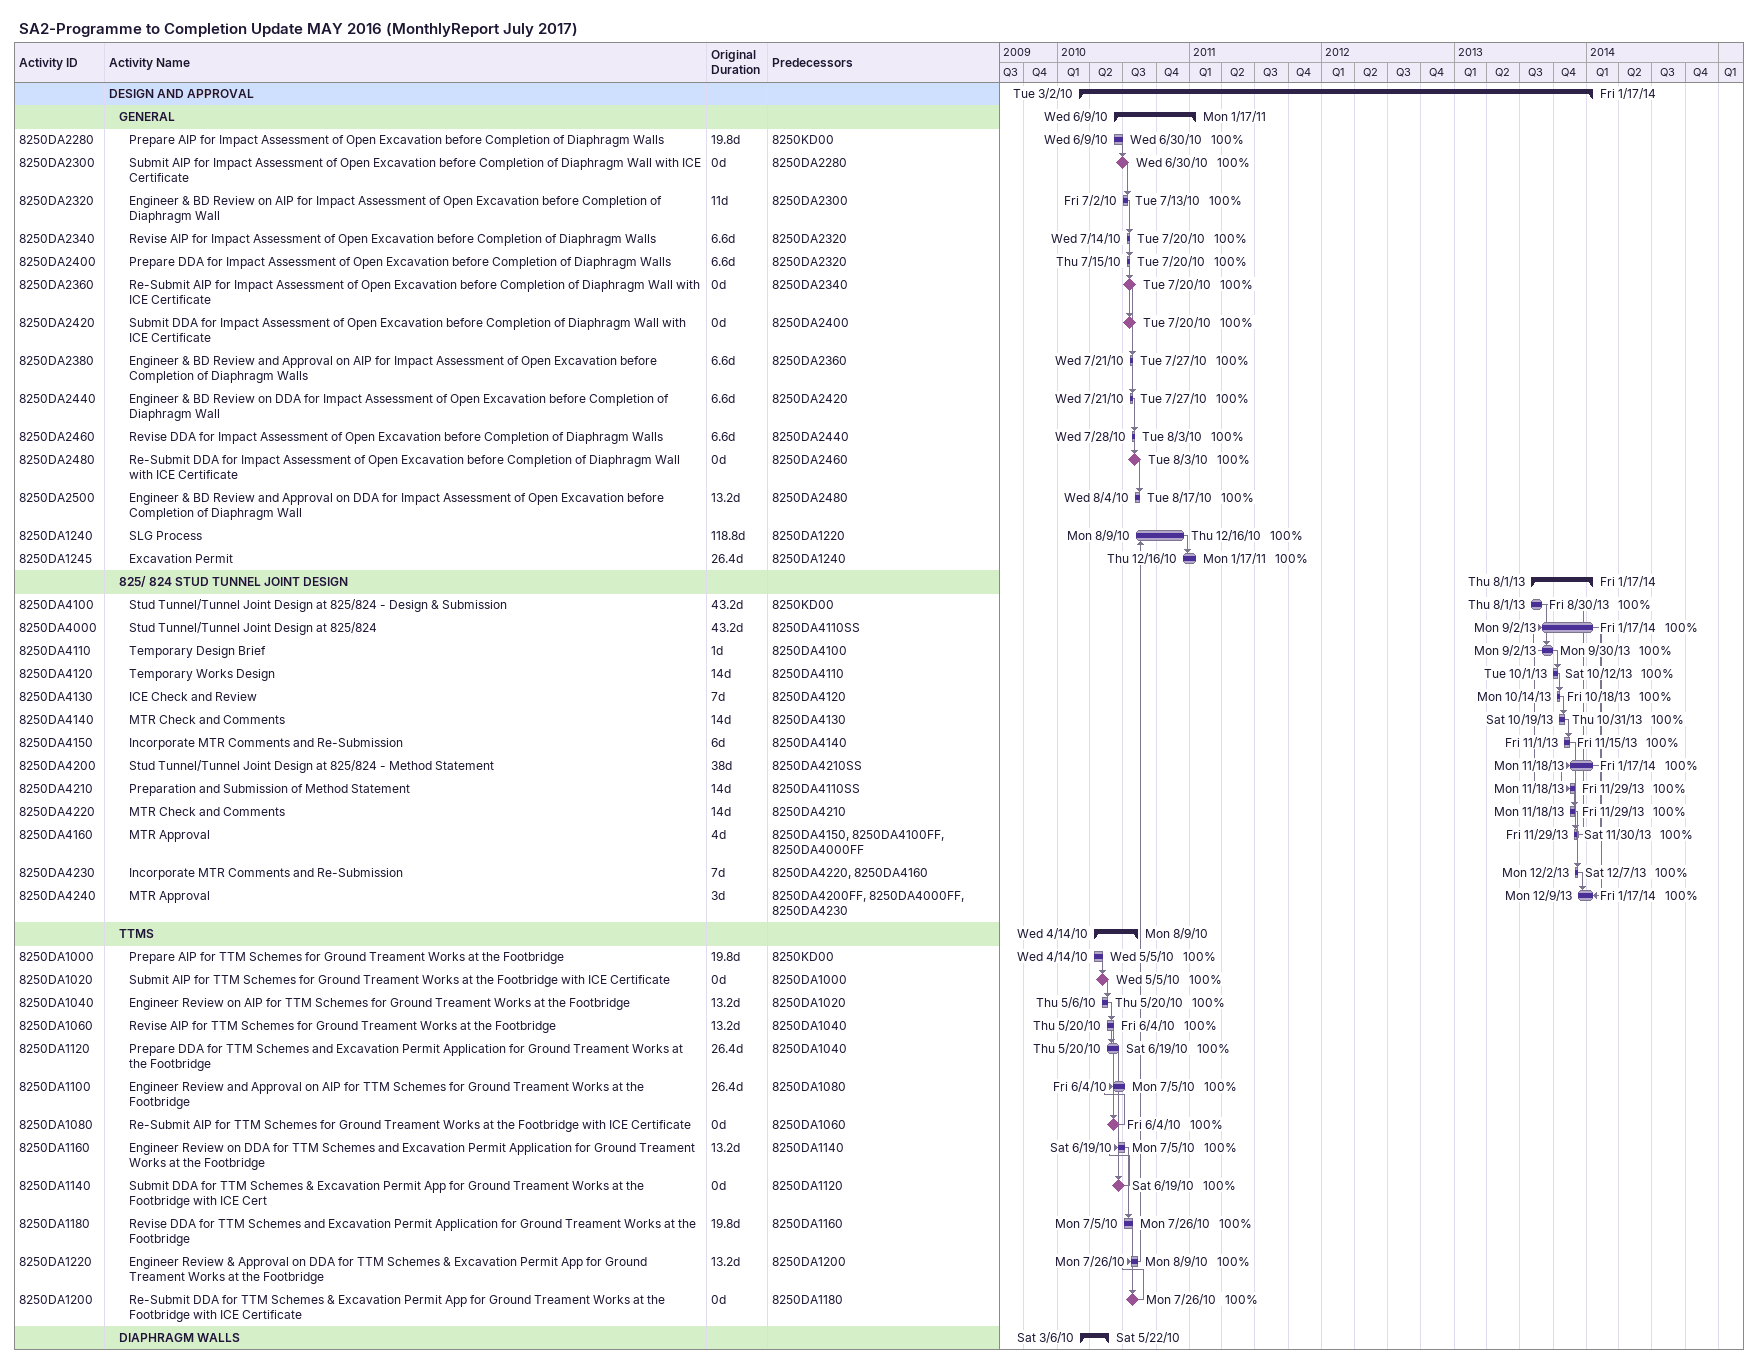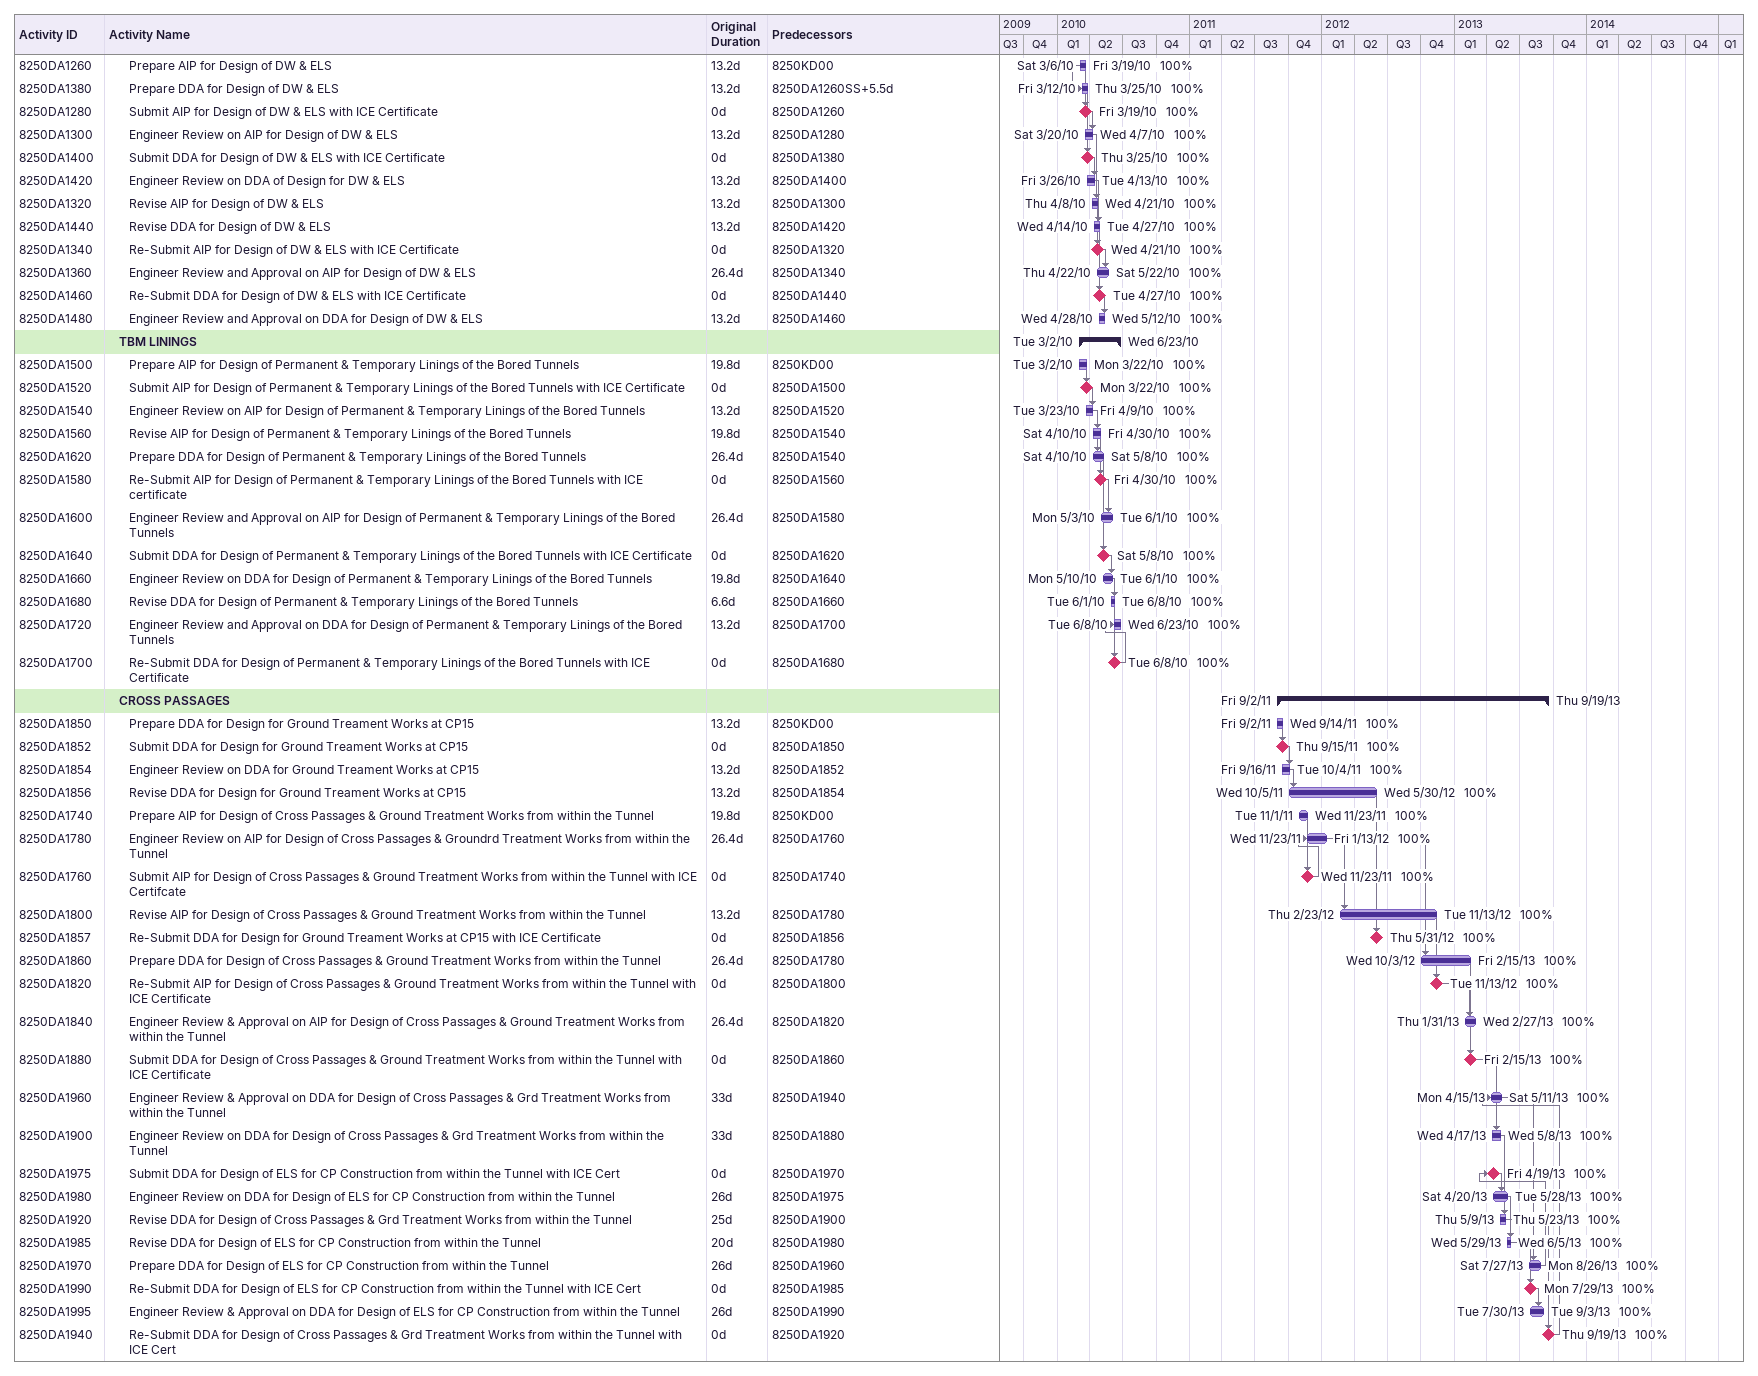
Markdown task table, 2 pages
SA2-Programme to Completion Update MAY 2016 (MonthlyReport July 2017)

| ID | Level | Task | Original duration | Start | Finish | Predecessors | % complete |
|---|---|---|---|---|---|---|---|
|  | 1 | **DESIGN AND APPROVAL** |  | 2010-03-02 | 2014-01-17 |  |  |
|  | 2 | **GENERAL** |  | 2010-06-09 | 2011-01-17 |  |  |
| 8250DA2280 | 3 | Prepare AIP for Impact Assessment of Open Excavation before Completion of Diaphragm Walls | 19.8d | 2010-06-09 | 2010-06-30 | 8250KD00 | 100 |
| 8250DA2300 | 3 | Submit AIP for Impact Assessment of Open Excavation before Completion of Diaphragm Wall with ICE Certificate | 0d | 2010-06-30 | 2010-06-30 | 8250DA2280 | 100 |
| 8250DA2320 | 3 | Engineer & BD Review on AIP for Impact Assessment of Open Excavation before Completion of Diaphragm Wall | 11d | 2010-07-02 | 2010-07-13 | 8250DA2300 | 100 |
| 8250DA2340 | 3 | Revise AIP for Impact Assessment of Open Excavation before Completion of Diaphragm Walls | 6.6d | 2010-07-14 | 2010-07-20 | 8250DA2320 | 100 |
| 8250DA2400 | 3 | Prepare DDA for Impact Assessment of Open Excavation before Completion of Diaphragm Walls | 6.6d | 2010-07-15 | 2010-07-20 | 8250DA2320 | 100 |
| 8250DA2360 | 3 | Re-Submit AIP for Impact Assessment of Open Excavation before Completion of Diaphragm Wall with ICE Certificate | 0d | 2010-07-20 | 2010-07-20 | 8250DA2340 | 100 |
| 8250DA2420 | 3 | Submit DDA for Impact Assessment of Open Excavation before Completion of Diaphragm Wall with ICE Certificate | 0d | 2010-07-20 | 2010-07-20 | 8250DA2400 | 100 |
| 8250DA2380 | 3 | Engineer & BD Review and Approval on AIP for Impact Assessment of Open Excavation before Completion of Diaphragm Walls | 6.6d | 2010-07-21 | 2010-07-27 | 8250DA2360 | 100 |
| 8250DA2440 | 3 | Engineer & BD Review on DDA for Impact Assessment of Open Excavation before Completion of Diaphragm Wall | 6.6d | 2010-07-21 | 2010-07-27 | 8250DA2420 | 100 |
| 8250DA2460 | 3 | Revise DDA for Impact Assessment of Open Excavation before Completion of Diaphragm Walls | 6.6d | 2010-07-28 | 2010-08-03 | 8250DA2440 | 100 |
| 8250DA2480 | 3 | Re-Submit DDA for Impact Assessment of Open Excavation before Completion of Diaphragm Wall with ICE Certificate | 0d | 2010-08-03 | 2010-08-03 | 8250DA2460 | 100 |
| 8250DA2500 | 3 | Engineer & BD Review and Approval on DDA for Impact Assessment of Open Excavation before Completion of Diaphragm Wall | 13.2d | 2010-08-04 | 2010-08-17 | 8250DA2480 | 100 |
| 8250DA1240 | 3 | SLG Process | 118.8d | 2010-08-09 | 2010-12-16 | 8250DA1220 | 100 |
| 8250DA1245 | 3 | Excavation Permit | 26.4d | 2010-12-16 | 2011-01-17 | 8250DA1240 | 100 |
|  | 2 | **825/ 824 STUD TUNNEL JOINT DESIGN** |  | 2013-08-01 | 2014-01-17 |  |  |
| 8250DA4100 | 3 | Stud Tunnel/Tunnel Joint Design at 825/824 - Design & Submission | 43.2d | 2013-08-01 | 2013-08-30 | 8250KD00 | 100 |
| 8250DA4000 | 3 | Stud Tunnel/Tunnel Joint Design at 825/824 | 43.2d | 2013-09-02 | 2014-01-17 | 8250DA4110SS | 100 |
| 8250DA4110 | 3 | Temporary Design Brief | 1d | 2013-09-02 | 2013-09-30 | 8250DA4100 | 100 |
| 8250DA4120 | 3 | Temporary Works Design | 14d | 2013-10-01 | 2013-10-12 | 8250DA4110 | 100 |
| 8250DA4130 | 3 | ICE Check and Review | 7d | 2013-10-14 | 2013-10-18 | 8250DA4120 | 100 |
| 8250DA4140 | 3 | MTR Check and Comments | 14d | 2013-10-19 | 2013-10-31 | 8250DA4130 | 100 |
| 8250DA4150 | 3 | Incorporate MTR Comments and Re-Submission | 6d | 2013-11-01 | 2013-11-15 | 8250DA4140 | 100 |
| 8250DA4200 | 3 | Stud Tunnel/Tunnel Joint Design at 825/824 - Method Statement | 38d | 2013-11-18 | 2014-01-17 | 8250DA4210SS | 100 |
| 8250DA4210 | 3 | Preparation and Submission of Method Statement | 14d | 2013-11-18 | 2013-11-29 | 8250DA4110SS | 100 |
| 8250DA4220 | 3 | MTR Check and Comments | 14d | 2013-11-18 | 2013-11-29 | 8250DA4210 | 100 |
| 8250DA4160 | 3 | MTR Approval | 4d | 2013-11-29 | 2013-11-30 | 8250DA4150, 8250DA4100FF, 8250DA4000FF | 100 |
| 8250DA4230 | 3 | Incorporate MTR Comments and Re-Submission | 7d | 2013-12-02 | 2013-12-07 | 8250DA4220, 8250DA4160 | 100 |
| 8250DA4240 | 3 | MTR Approval | 3d | 2013-12-09 | 2014-01-17 | 8250DA4200FF, 8250DA4000FF, 8250DA4230 | 100 |
|  | 2 | **TTMS** |  | 2010-04-14 | 2010-08-09 |  |  |
| 8250DA1000 | 3 | Prepare AIP for TTM Schemes for Ground Treament Works at the Footbridge | 19.8d | 2010-04-14 | 2010-05-05 | 8250KD00 | 100 |
| 8250DA1020 | 3 | Submit AIP for TTM Schemes for Ground Treament Works at the Footbridge with ICE Certificate | 0d | 2010-05-05 | 2010-05-05 | 8250DA1000 | 100 |
| 8250DA1040 | 3 | Engineer Review on AIP for TTM Schemes for Ground Treament Works at the Footbridge | 13.2d | 2010-05-06 | 2010-05-20 | 8250DA1020 | 100 |
| 8250DA1060 | 3 | Revise AIP for TTM Schemes for Ground Treament Works at the Footbridge | 13.2d | 2010-05-20 | 2010-06-04 | 8250DA1040 | 100 |
| 8250DA1120 | 3 | Prepare DDA for TTM Schemes and Excavation Permit Application for Ground Treament Works at the Footbridge | 26.4d | 2010-05-20 | 2010-06-19 | 8250DA1040 | 100 |
| 8250DA1100 | 3 | Engineer Review and Approval on AIP for TTM Schemes for Ground Treament Works at the Footbridge | 26.4d | 2010-06-04 | 2010-07-05 | 8250DA1080 | 100 |
| 8250DA1080 | 3 | Re-Submit AIP for TTM Schemes for Ground Treament Works at the Footbridge with ICE Certificate | 0d | 2010-06-04 | 2010-06-04 | 8250DA1060 | 100 |
| 8250DA1160 | 3 | Engineer Review on DDA for TTM Schemes and Excavation Permit Application for Ground Treament Works at the Footbridge | 13.2d | 2010-06-19 | 2010-07-05 | 8250DA1140 | 100 |
| 8250DA1140 | 3 | Submit DDA for TTM Schemes & Excavation Permit App for Ground Treament Works at the Footbridge with ICE Cert | 0d | 2010-06-19 | 2010-06-19 | 8250DA1120 | 100 |
| 8250DA1180 | 3 | Revise DDA for TTM Schemes and Excavation Permit Application for Ground Treament Works at the Footbridge | 19.8d | 2010-07-05 | 2010-07-26 | 8250DA1160 | 100 |
| 8250DA1220 | 3 | Engineer Review & Approval on DDA for TTM Schemes & Excavation Permit App for Ground Treament Works at the Footbridge | 13.2d | 2010-07-26 | 2010-08-09 | 8250DA1200 | 100 |
| 8250DA1200 | 3 | Re-Submit DDA for TTM Schemes & Excavation Permit App for Ground Treament Works at the Footbridge with ICE Certificate | 0d | 2010-07-26 | 2010-07-26 | 8250DA1180 | 100 |
|  | 2 | **DIAPHRAGM WALLS** |  | 2010-03-06 | 2010-05-22 |  |  |
| 8250DA1260 | 3 | Prepare AIP for Design of DW & ELS | 13.2d | 2010-03-06 | 2010-03-19 | 8250KD00 | 100 |
| 8250DA1380 | 3 | Prepare DDA for Design of DW & ELS | 13.2d | 2010-03-12 | 2010-03-25 | 8250DA1260SS+5.5d | 100 |
| 8250DA1280 | 3 | Submit AIP for Design of DW & ELS with ICE Certificate | 0d | 2010-03-19 | 2010-03-19 | 8250DA1260 | 100 |
| 8250DA1300 | 3 | Engineer Review on AIP for Design of DW & ELS | 13.2d | 2010-03-20 | 2010-04-07 | 8250DA1280 | 100 |
| 8250DA1400 | 3 | Submit DDA for Design of DW & ELS with ICE Certificate | 0d | 2010-03-25 | 2010-03-25 | 8250DA1380 | 100 |
| 8250DA1420 | 3 | Engineer Review on DDA of Design for DW & ELS | 13.2d | 2010-03-26 | 2010-04-13 | 8250DA1400 | 100 |
| 8250DA1320 | 3 | Revise AIP for Design of DW & ELS | 13.2d | 2010-04-08 | 2010-04-21 | 8250DA1300 | 100 |
| 8250DA1440 | 3 | Revise DDA for Design of DW & ELS | 13.2d | 2010-04-14 | 2010-04-27 | 8250DA1420 | 100 |
| 8250DA1340 | 3 | Re-Submit AIP for Design of DW & ELS with ICE Certificate | 0d | 2010-04-21 | 2010-04-21 | 8250DA1320 | 100 |
| 8250DA1360 | 3 | Engineer Review and Approval on AIP for Design of DW & ELS | 26.4d | 2010-04-22 | 2010-05-22 | 8250DA1340 | 100 |
| 8250DA1460 | 3 | Re-Submit DDA for Design of DW & ELS with ICE Certificate | 0d | 2010-04-27 | 2010-04-27 | 8250DA1440 | 100 |
| 8250DA1480 | 3 | Engineer Review and Approval on DDA for Design of DW & ELS | 13.2d | 2010-04-28 | 2010-05-12 | 8250DA1460 | 100 |
|  | 2 | **TBM LININGS** |  | 2010-03-02 | 2010-06-23 |  |  |
| 8250DA1500 | 3 | Prepare AIP for Design of Permanent & Temporary Linings of the Bored Tunnels | 19.8d | 2010-03-02 | 2010-03-22 | 8250KD00 | 100 |
| 8250DA1520 | 3 | Submit AIP for Design of Permanent & Temporary Linings of the Bored Tunnels with ICE Certificate | 0d | 2010-03-22 | 2010-03-22 | 8250DA1500 | 100 |
| 8250DA1540 | 3 | Engineer Review on AIP for Design of Permanent & Temporary Linings of the Bored Tunnels | 13.2d | 2010-03-23 | 2010-04-09 | 8250DA1520 | 100 |
| 8250DA1560 | 3 | Revise AIP for Design of Permanent & Temporary Linings of the Bored Tunnels | 19.8d | 2010-04-10 | 2010-04-30 | 8250DA1540 | 100 |
| 8250DA1620 | 3 | Prepare DDA for Design of Permanent & Temporary Linings of the Bored Tunnels | 26.4d | 2010-04-10 | 2010-05-08 | 8250DA1540 | 100 |
| 8250DA1580 | 3 | Re-Submit AIP for Design of Permanent & Temporary Linings of the Bored Tunnels with ICE certificate | 0d | 2010-04-30 | 2010-04-30 | 8250DA1560 | 100 |
| 8250DA1600 | 3 | Engineer Review and Approval on AIP for Design of Permanent & Temporary Linings of the Bored Tunnels | 26.4d | 2010-05-03 | 2010-06-01 | 8250DA1580 | 100 |
| 8250DA1640 | 3 | Submit DDA for Design of Permanent & Temporary Linings of the Bored Tunnels with ICE Certificate | 0d | 2010-05-08 | 2010-05-08 | 8250DA1620 | 100 |
| 8250DA1660 | 3 | Engineer Review on DDA for Design of Permanent & Temporary Linings of the Bored Tunnels | 19.8d | 2010-05-10 | 2010-06-01 | 8250DA1640 | 100 |
| 8250DA1680 | 3 | Revise DDA for Design of Permanent & Temporary Linings of the Bored Tunnels | 6.6d | 2010-06-01 | 2010-06-08 | 8250DA1660 | 100 |
| 8250DA1720 | 3 | Engineer Review and Approval on DDA for Design of Permanent & Temporary Linings of the Bored Tunnels | 13.2d | 2010-06-08 | 2010-06-23 | 8250DA1700 | 100 |
| 8250DA1700 | 3 | Re-Submit DDA for Design of Permanent & Temporary Linings of the Bored Tunnels with ICE Certificate | 0d | 2010-06-08 | 2010-06-08 | 8250DA1680 | 100 |
|  | 2 | **CROSS PASSAGES** |  | 2011-09-02 | 2013-09-19 |  |  |
| 8250DA1850 | 3 | Prepare DDA for Design for Ground Treament Works at CP15 | 13.2d | 2011-09-02 | 2011-09-14 | 8250KD00 | 100 |
| 8250DA1852 | 3 | Submit DDA for Design for Ground Treament Works at CP15 | 0d | 2011-09-15 | 2011-09-15 | 8250DA1850 | 100 |
| 8250DA1854 | 3 | Engineer Review on DDA for Ground Treament Works at CP15 | 13.2d | 2011-09-16 | 2011-10-04 | 8250DA1852 | 100 |
| 8250DA1856 | 3 | Revise DDA for Design for Ground Treament Works at CP15 | 13.2d | 2011-10-05 | 2012-05-30 | 8250DA1854 | 100 |
| 8250DA1740 | 3 | Prepare AIP for Design of Cross Passages & Ground Treatment Works from within the Tunnel | 19.8d | 2011-11-01 | 2011-11-23 | 8250KD00 | 100 |
| 8250DA1780 | 3 | Engineer Review on AIP for Design of Cross Passages & Groundrd Treatment Works from within the Tunnel | 26.4d | 2011-11-23 | 2012-01-13 | 8250DA1760 | 100 |
| 8250DA1760 | 3 | Submit AIP for Design of Cross Passages & Ground Treatment Works from within the Tunnel with ICE Certifcate | 0d | 2011-11-23 | 2011-11-23 | 8250DA1740 | 100 |
| 8250DA1800 | 3 | Revise AIP for Design of Cross Passages & Ground Treatment Works from within the Tunnel | 13.2d | 2012-02-23 | 2012-11-13 | 8250DA1780 | 100 |
| 8250DA1857 | 3 | Re-Submit DDA for Design for Ground Treament Works at CP15 with ICE Certificate | 0d | 2012-05-31 | 2012-05-31 | 8250DA1856 | 100 |
| 8250DA1860 | 3 | Prepare DDA for Design of Cross Passages & Ground Treatment Works from within the Tunnel | 26.4d | 2012-10-03 | 2013-02-15 | 8250DA1780 | 100 |
| 8250DA1820 | 3 | Re-Submit AIP for Design of Cross Passages & Ground Treatment Works from within the Tunnel with ICE Certificate | 0d | 2012-11-13 | 2012-11-13 | 8250DA1800 | 100 |
| 8250DA1840 | 3 | Engineer Review & Approval on AIP for Design of Cross Passages & Ground Treatment Works from within the Tunnel | 26.4d | 2013-01-31 | 2013-02-27 | 8250DA1820 | 100 |
| 8250DA1880 | 3 | Submit DDA for Design of Cross Passages & Ground Treatment Works from within the Tunnel with ICE Certificate | 0d | 2013-02-15 | 2013-02-15 | 8250DA1860 | 100 |
| 8250DA1960 | 3 | Engineer Review & Approval on DDA for Design of Cross Passages & Grd Treatment Works from within the Tunnel | 33d | 2013-04-15 | 2013-05-11 | 8250DA1940 | 100 |
| 8250DA1900 | 3 | Engineer Review on DDA for Design of Cross Passages & Grd Treatment Works from within the Tunnel | 33d | 2013-04-17 | 2013-05-08 | 8250DA1880 | 100 |
| 8250DA1975 | 3 | Submit DDA for Design of ELS for CP Construction from within the Tunnel with ICE Cert | 0d | 2013-04-19 | 2013-04-19 | 8250DA1970 | 100 |
| 8250DA1980 | 3 | Engineer Review on DDA for Design of ELS for CP Construction from within the Tunnel | 26d | 2013-04-20 | 2013-05-28 | 8250DA1975 | 100 |
| 8250DA1920 | 3 | Revise DDA for Design of Cross Passages & Grd Treatment Works from within the Tunnel | 25d | 2013-05-09 | 2013-05-23 | 8250DA1900 | 100 |
| 8250DA1985 | 3 | Revise DDA for Design of ELS for CP Construction from within the Tunnel | 20d | 2013-05-29 | 2013-06-05 | 8250DA1980 | 100 |
| 8250DA1970 | 3 | Prepare DDA for Design of ELS for CP Construction from within the Tunnel | 26d | 2013-07-27 | 2013-08-26 | 8250DA1960 | 100 |
| 8250DA1990 | 3 | Re-Submit DDA for Design of ELS for CP Construction from within the Tunnel with ICE Cert | 0d | 2013-07-29 | 2013-07-29 | 8250DA1985 | 100 |
| 8250DA1995 | 3 | Engineer Review & Approval on DDA for Design of ELS for CP Construction from within the Tunnel | 26d | 2013-07-30 | 2013-09-03 | 8250DA1990 | 100 |
| 8250DA1940 | 3 | Re-Submit DDA for Design of Cross Passages & Grd Treatment Works from within the Tunnel with ICE Cert | 0d | 2013-09-19 | 2013-09-19 | 8250DA1920 | 100 |
